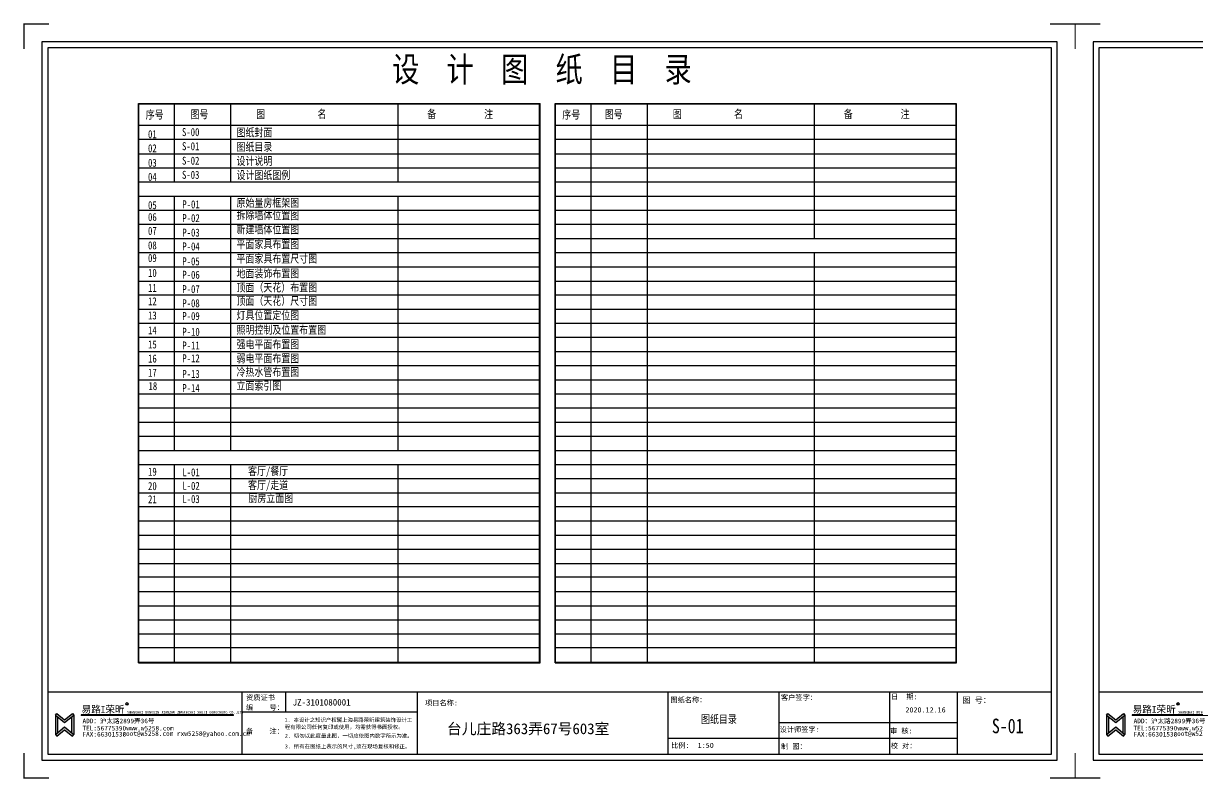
# Model space of a CAD drawing. Header units: millimetres. Extents: x -58733 to 427521, y -235734 to 553534.
# Drawn here: x 3698 to 31874, y -216410 to -198292 of the extents above; entities that cross this region are included whole.
import ezdxf

# ---------------------------------------------------------------- set-up
doc = ezdxf.new("R2010")
doc.units = ezdxf.units.MM
for name, color, linetype in [('4平-文字', 7, 'Continuous'), ('图框', 251, 'Continuous'), ('目录文字', 8, 'Continuous')]:
    doc.layers.add(name, color=color, linetype=linetype)
doc.styles.add('-仿宋_GB2312', font='simsun.ttc', dxfattribs={"width": 0.8})
doc.styles.get("Standard").update_dxf_attribs({"font": 'simsun.ttc'})
doc.styles.add('YQ_DIM', font='SUPEROS.SHX', dxfattribs={"width": 0.8, "bigfont": 'HZDX.SHX'})
doc.styles.add('宋体', font='simsun.ttc', dxfattribs={"height": 120})
doc.styles.add('英文', font='simhei.ttf')
doc.styles.add('黑体', font='simhei.ttf')

# ---------------------------------------------------------------- blocks, each defined once
blk = doc.blocks.new('框架')
h = blk.add_hatch(color=8)
edge = h.paths.add_edge_path()
edge.add_ellipse((68085, -150610), major_axis=(-0.2, 29.4), ratio=1, start_angle=269.6878, end_angle=449.6878)
edge.add_ellipse((68085, -150610), major_axis=(-0.2, 29.4), ratio=1, start_angle=89.5622, end_angle=269.5622)
edge = h.paths.add_edge_path(flags=16)
edge.add_ellipse((68085, -150610), major_axis=(0, 24.9), ratio=1, start_angle=269.966, end_angle=449.966)
edge.add_ellipse((68085, -150610), major_axis=(0, 24.9), ratio=1, start_angle=89.8872, end_angle=269.8872)
h = blk.add_hatch(color=8)
h.paths.add_polyline_path([(66589, -151059), (66810, -150878), (66777, -150837), (66589, -150991), (66401, -150837), (66367, -150878)])
h.paths.add_polyline_path([(66589, -151233), (66777, -151386), (66810, -151345), (66589, -151164), (66367, -151345), (66401, -151386)])
h = blk.add_hatch(color=8)
h.paths.add_polyline_path([(66420, -150921), (66367, -150878), (66367, -151345), (66420, -151302)])
h.paths.add_polyline_path([(66810, -150878), (66757, -150921), (66757, -151302), (66810, -151345)])
blk.add_hatch(color=8).paths.add_polyline_path([(66986, -150870), (66986, -150888), (70639, -150888), (70639, -150870)])
at = {"layer": '目录文字'}
h = blk.add_hatch(color=8, dxfattribs=at)
edge = h.paths.add_edge_path()
edge.add_ellipse((68085, -150610), major_axis=(-0.2, 29.4), ratio=1, start_angle=89.5622, end_angle=269.5622)
edge.add_ellipse((68085, -150610), major_axis=(-0.2, 29.4), ratio=1, start_angle=269.6621, end_angle=449.6621)
edge = h.paths.add_edge_path(flags=16)
edge.add_ellipse((68085, -150610), major_axis=(0, 24.9), ratio=1, start_angle=90.0288, end_angle=270.0288, ccw=False)
edge.add_ellipse((68085, -150610), major_axis=(0, 24.9), ratio=1, start_angle=-89.8872, end_angle=90.1128, ccw=False)
h.paths.add_polyline_path([(68065, -150576), (68109, -150576), (68109, -150643), (68065, -150643)], flags=9)
at = {"color": 8}
for p, q in [((81068, -150318), (81068, -151818)), ((66367, -150878), (66401, -150837)), ((66367, -150878), (66367, -151345)), ((66367, -150878), (66589, -151059)), ((66401, -150837), (66589, -150991)), ((66420, -150921), (66420, -151302)), ((66589, -150991), (66777, -150837)), ((66589, -151059), (66810, -150878)), ((66757, -150921), (66757, -151302)), ((66777, -150837), (66810, -150878)), ((66810, -150878), (66810, -151345)), ((70639, -150870), (66986, -150870)), ((70639, -150888), (66986, -150888)), ((70639, -150888), (70639, -150870)), ((66367, -151345), (66589, -151164)), ((66401, -151386), (66589, -151233)), ((66589, -151164), (66810, -151345)), ((66589, -151233), (66777, -151386)), ((66367, -151345), (66401, -151386)), ((66777, -151386), (66810, -151345))]:
    blk.add_line(p, q, dxfattribs=at)
blk.add_ellipse((68085, -150610, 0), major_axis=(0.1, 29.4), ratio=1, start_param=1.575118209033049, end_param=7.858303516212636, dxfattribs=at)
at = {"layer": '图框', "color": 0}
for p, q in [((66046, -134726), (66046, -151958)), ((90414, -134726), (66046, -134726)), ((90414, -151958), (90414, -134726)), ((66046, -151958), (90414, -151958))]:
    blk.add_line(p, q, dxfattribs=at)
at = {"layer": '图框', "color": 8}
for p, q in [((90274, -134866), (66185, -134866)), ((66185, -134866), (66185, -151818)), ((90274, -134866), (66185, -134866)), ((66185, -134866), (66185, -150318)), ((90274, -151818), (90274, -134866)), ((90274, -150318), (90274, -134866)), ((66185, -150318), (90274, -150318)), ((66185, -150318), (90274, -150318)), ((70841, -150318), (70841, -151818)), ((71887, -150318), (71887, -150810)), ((75051, -150318), (75051, -151818)), ((81068, -150318), (81068, -151818)), ((83736, -151818), (83736, -150318)), ((86386, -150318), (86386, -151818)), ((88020, -151818), (88020, -150318)), ((75051, -150810), (70841, -150810)), ((86386, -151068), (83736, -151068)), ((88020, -151068), (86386, -151068)), ((83736, -151443), (81068, -151443)), ((86386, -151443), (83736, -151443)), ((88020, -151443), (86386, -151443)), ((66185, -151818), (90274, -151818))]:
    blk.add_line(p, q, dxfattribs=at)
at = {"layer": '图框', "color": 0, "const_width": 28.3}
for points in [[(66217, -134297), (65617, -134297), (65617, -134898)], [(90242, -134297), (90843, -134297), (90843, -134898)], [(66217, -152387), (65617, -152387), (65617, -151786)], [(90242, -152387), (90843, -152387), (90843, -151786)]]:
    blk.add_lwpolyline(points, dxfattribs=at)
at = {"layer": '目录文字', "color": 8}
blk.add_line((66986, -150870), (66986, -150888), dxfattribs=at)
blk.add_ellipse((68085, -150610, 0), major_axis=(0.4, 24.9), ratio=1, start_param=1.571448490114663, end_param=7.85463379729425, dxfattribs=at)
for s, height, style, width, p in [('资质证书', 123.8, '宋体', 0.999898, (70945, -150520)), ('图纸名称：', 123.3, '黑体', 0.999898, (81129, -150575)), ('客户签字：', 123.8, '宋体', 0.999898, (83781, -150519)), ('日  期:', 123.8, '宋体', 0.999898, (86424, -150497)), ('图 号：', 139.1, '宋体', 0.999898, (88137, -150589)), ('易路I荣昕', 164.1, '黑体', 0.999898, (66997, -150823)), ('R', 44.9, 'YQ_DIM', 0.8, (68074, -150632, 0)), ('编    号：', 123.8, '宋体', 0.999898, (70945, -150756)), ('项目名称:', 123.3, '黑体', 0.999898, (75242, -150647)), ('2020.12.16', 123.3, '黑体', 0.999898, (86770, -150815)), ('ADD：沪太路2899弄36号', 111.72, '英文', 0.999898, (67020, -151075)), ('SHANGHAI RONGXIN JIANZHU ZHUANGSHI SHEJI GONGCHENG CO.,LTD', 61.54, '英文', 0.999898, (68089, -150841)), ('1. 本设计之知识产权属上海易路荣昕建筑装饰设计工', 92.51, '黑体', 0.999898, (71867, -151039)), ('TEL:56775390', 111.72, '英文', 0.999898, (67017, -151248)), ('FAX:66301538', 111.72, '英文', 0.999898, (67018, -151394)), ('root@w5258.com rxw5258@yahoo.com.cn', 111.72, '英文', 0.999898, (67976, -151377)), ('www.w5258.com', 111.72, '英文', 0.999898, (68071, -151248)), ('备    注：', 123.8, '宋体', 0.999898, (70945, -151327)), ('程有限公司任何复印或使用，均需获得书面授权。', 92.51, '黑体', 0.999898, (71874, -151211)), ('设计师签字:', 123.8, '宋体', 0.999898, (83748, -151286)), ('审 核:', 123.8, '宋体', 0.999898, (86401, -151317)), ('3. 所有在图纸上表示的尺寸,须在现场复核和修正。', 92.51, '黑体', 0.999898, (71876, -151677)), ('2. 切勿以此度量此图，一切应依图内数字所示为准。', 92.51, '黑体', 0.999898, (71876, -151422)), ('比例:  1:50', 123.8, '宋体', 0.999898, (81145, -151667)), ('制 图：', 123.8, '宋体', 0.999898, (83783, -151690)), ('校 对：', 123.8, '宋体', 0.999898, (86417, -151677))]:
    blk.add_text(s, height=height, dxfattribs=dict(at, style=style, width=width)).set_placement(p)
at = {"layer": '目录文字', "width": 1}
blk.add_text('JZ-3101080001', height=157.18, dxfattribs=at).set_placement((72063, -150650))
at = {"layer": '目录文字', "color": 8, "style": '黑体'}
blk.add_text('台儿庄路363弄67号603室', height=260.07, dxfattribs=at).set_placement((75765, -151336))
at = {"layer": '目录文字', "insert": (88843, -150964), "char_height": 350, "attachment_point": 1, "style": '-仿宋_GB2312'}
blk.add_mtext('{\\fNSimSun|b0|i0|c134|p49;S-01}', dxfattribs=at)

msp = doc.modelspace()

# ---------------------------------------------------------------- linework, layer by layer
at = {"layer": '目录文字'}
for p, q in [((6456.1, -213633.1), (6456.1, -200210.6)), ((6460.7, -200210.6), (16096.6, -200210.6)), ((6469.1, -213620.1), (6469.1, -200223.5)), ((6473.6, -200223.5), (16083.7, -200223.5)), ((7321.3, -202094.6), (7321.3, -200223.5)), ((8674.1, -202094.6), (8674.1, -200223.5)), ((12689, -202094.6), (12689, -200223.5)), ((16083.7, -213620.1), (16083.7, -200223.5)), ((16096.6, -213633.1), (16096.6, -200210.6)), ((16456.5, -200210.6), (26084.5, -200210.6)), ((16456.5, -213633.1), (16456.5, -200210.6)), ((16469.4, -213620.1), (16469.4, -200223.5)), ((16469.4, -200223.5), (26079.4, -200223.5)), ((17321.6, -213620.1), (17321.6, -200223.5)), ((18674.5, -213620.1), (18674.5, -200223.5)), ((22684.8, -203450.5), (22684.8, -200223.5)), ((26079.4, -213620.1), (26079.4, -200223.5)), ((26092.4, -213633.1), (26092.4, -200210.6)), ((6473.6, -200730.6), (16083.7, -200730.6)), ((16469.4, -200730.6), (26079.4, -200730.6)), ((6473.6, -201069.6), (16083.7, -201069.6)), ((16469.4, -201069.6), (26079.4, -201069.6)), ((6473.6, -201416.6), (16083.7, -201416.6)), ((16469.4, -201416.6), (26079.4, -201416.6)), ((6473.6, -201755.6), (16083.7, -201755.6)), ((16469.4, -201755.6), (26079.4, -201755.6)), ((6473.6, -202094.6), (16083.7, -202094.6)), ((16469.4, -202094.6), (26079.4, -202094.6)), ((6473.6, -202433.6), (16084.8, -202433.6)), ((7321.3, -208535.3), (7321.3, -202433.6)), ((8674.1, -208535.3), (8674.1, -202433.6)), ((12689, -208535.3), (12689, -202433.6)), ((16469.4, -202433.6), (26080.6, -202433.6)), ((6473.6, -202772.5), (16083.7, -202772.5)), ((16469.4, -202772.5), (26079.4, -202772.5)), ((6473.6, -203111.5), (16083.7, -203111.5)), ((16469.4, -203111.5), (26079.4, -203111.5)), ((6473.6, -203450.5), (16083.7, -203450.5)), ((16469.4, -203450.5), (26079.4, -203450.5)), ((6473.6, -203789.5), (16083.7, -203789.5)), ((16469.4, -203789.5), (26079.4, -203789.5)), ((22684.8, -213620.1), (22684.8, -203789.5)), ((6473.6, -204128.5), (16083.7, -204128.5)), ((16469.4, -204128.5), (26079.4, -204128.5)), ((6473.6, -204479.3), (16083.7, -204479.3)), ((16469.4, -204479.3), (26079.4, -204479.3)), ((6473.6, -204806.5), (16083.7, -204806.5)), ((16469.4, -204806.5), (26079.4, -204806.5)), ((6473.6, -205145.5), (16083.7, -205145.5)), ((16469.4, -205145.5), (26079.4, -205145.5)), ((6473.6, -205484.4), (16083.7, -205484.4)), ((16469.4, -205484.4), (26079.4, -205484.4)), ((6473.6, -205823.4), (16083.7, -205823.4)), ((16469.4, -205823.4), (26079.4, -205823.4)), ((6473.6, -206162.4), (16083.7, -206162.4)), ((16469.4, -206162.4), (26079.4, -206162.4)), ((6473.6, -206501.4), (16083.7, -206501.4)), ((16469.4, -206501.4), (26079.4, -206501.4)), ((6473.6, -206840.4), (16083.7, -206840.4)), ((16469.4, -206840.4), (26079.4, -206840.4)), ((6473.6, -207179.4), (16083.7, -207179.4)), ((16469.4, -207179.4), (26079.4, -207179.4)), ((6473.6, -207518.4), (16083.7, -207518.4)), ((16469.4, -207518.4), (26079.4, -207518.4)), ((6473.6, -207857.3), (16083.7, -207857.3)), ((16469.4, -207857.3), (26079.4, -207857.3)), ((6473.6, -208196.3), (16083.7, -208196.3)), ((16469.4, -208196.3), (26079.4, -208196.3)), ((6473.6, -208535.3), (16083.7, -208535.3)), ((16469.4, -208535.3), (26079.4, -208535.3)), ((6473.6, -208874.3), (16083.7, -208874.3)), ((7321.3, -209213.3), (7321.3, -208874.3)), ((8674.1, -209213.3), (8674.1, -208874.3)), ((12689, -209213.3), (12689, -208874.3)), ((16469.4, -208874.3), (26079.4, -208874.3)), ((6473.6, -209213.3), (16083.7, -209213.3)), ((7321.3, -213620.1), (7321.3, -209213.3)), ((8674.1, -213620.1), (8674.1, -209213.3)), ((12689, -213620.1), (12689, -209213.3)), ((16469.4, -209213.3), (26079.4, -209213.3)), ((6473.6, -209552.3), (16083.7, -209552.3)), ((16469.4, -209552.3), (26079.4, -209552.3)), ((6473.6, -209879.5), (16083.7, -209879.5)), ((16469.4, -209879.5), (26079.4, -209879.5)), ((6473.6, -210230.3), (16083.7, -210230.3)), ((16469.4, -210230.3), (26079.4, -210230.3)), ((6473.6, -210569.2), (16083.7, -210569.2)), ((16469.4, -210569.2), (26079.4, -210569.2)), ((6473.6, -210908.2), (16083.7, -210908.2)), ((8674.1, -211247.2), (8674.1, -210908.2)), ((16469.4, -210908.2), (26079.4, -210908.2)), ((6473.6, -211247.2), (16083.7, -211247.2)), ((16469.4, -211247.2), (26079.4, -211247.2)), ((6473.6, -211574.4), (16083.7, -211574.4)), ((16469.4, -211574.4), (26079.4, -211574.4)), ((6473.6, -211925.2), (16083.7, -211925.2)), ((16469.4, -211925.2), (26079.4, -211925.2)), ((6473.6, -212264.2), (16083.7, -212264.2)), ((16469.4, -212264.2), (26079.4, -212264.2)), ((6473.6, -212603.2), (16083.7, -212603.2)), ((16469.4, -212603.2), (26079.4, -212603.2)), ((6473.6, -212942.1), (16083.7, -212942.1)), ((16469.4, -212942.1), (26079.4, -212942.1)), ((6460.7, -213269.3), (16083.7, -213269.3)), ((16469.4, -213269.3), (26079.4, -213269.3)), ((6460.7, -213633.1), (16096.6, -213633.1)), ((6473.6, -213620.1), (16083.7, -213620.1)), ((16456.5, -213633.1), (26092.4, -213633.1)), ((16469.4, -213620.1), (26079.4, -213620.1))]:
    msp.add_line(p, q, dxfattribs=at)

# ---------------------------------------------------------------- block references
at = {"layer": '4平-文字', "color": 121}
for p in [(-61904.2, -64009.5), (-36678.4, -64009.5)]:
    msp.add_blockref('框架', p, dxfattribs=at)

# ---------------------------------------------------------------- texts
at = {"layer": '目录文字', "style": '-仿宋_GB2312', "width": 0.8}
for s, p in [('序号', (6632.7, -200577.2)), ('图号', (7706.2, -200568.3)), ('图            名', (9284.8, -200562.7)), ('备           注', (13388.9, -200562.7)), ('序号', (16628.5, -200577.2)), ('图号', (17649.1, -200568.3)), ('图            名', (19280.5, -200562.7)), ('备           注', (23384.7, -200562.7)), ('图纸封面', (8810.4, -201002.6)), ('图纸目录', (8810.4, -201349.6)), ('设计说明', (8810.4, -201688.6)), ('设计图纸图例 ', (8810.4, -202027.6)), ('原始量房框架图', (8810.4, -202693.7)), ('拆除墙体位置图', (8810.4, -202990.9)), ('新建墙体位置图', (8810.4, -203329.9)), ('平面家具布置图', (8810.4, -203687.1)), ('平面家具布置尺寸图', (8810.4, -204031.9)), ('地面装饰布置图', (8810.4, -204389.4)), ('顶面（天花）布置图', (8810.4, -204725.2)), ('顶面（天花）尺寸图', (8810.4, -205047.1)), ('灯具位置定位图', (8810.4, -205392)), ('照明控制及位置布置图', (8810.4, -205739.9)), ('强电平面布置图', (8810.4, -206087.1)), ('弱电平面布置图', (8810.4, -206426.1)), ('冷热水管布置图', (8810.4, -206752.2)), ('立面索引图', (8810.4, -207081)), ('图纸目录', (19958.6, -215083.9))]:
    msp.add_text(s, height=192, dxfattribs=at).set_placement(p)
at = {"layer": '目录文字', "attachment_point": 1, "style": '-仿宋_GB2312'}
for s, insert, char_height, width in [('设  计  图  纸  目  录', (12543.3, -199092), 600, 11158.586), ('客厅/餐厅', (9087.3, -208935.2), 192, 1619.27), ('客厅/走道', (9087.3, -209274.2), 192, 1619.27), ('厨房立面图', (9096.8, -209588.1), 192, 1619.27)]:
    msp.add_mtext(s, dxfattribs=dict(at, insert=insert, char_height=char_height, width=width))
at = {"layer": '目录文字', "char_height": 192, "attachment_point": 1, "style": '-仿宋_GB2312'}
for s, insert in [('{\\fNSimSun|b0|i0|c134|p49;01}', (6687.2, -200852.5)), ('{\\fNSimSun|b0|i0|c134|p49;S-00}', (7502.4, -200802.3)), ('{\\fNSimSun|b0|i0|c134|p49;S-01}', (7502.4, -201141.3)), ('{\\fNSimSun|b0|i0|c134|p49;02}', (6687.2, -201191.5)), ('{\\fNSimSun|b0|i0|c134|p49;03}', (6687.2, -201538.5)), ('{\\fNSimSun|b0|i0|c134|p49;S-02}', (7502.4, -201488.3)), ('{\\fNSimSun|b0|i0|c134|p49;04}', (6687.2, -201877.5)), ('{\\fNSimSun|b0|i0|c134|p49;S-03}', (7502.4, -201827.3)), ('{\\fNSimSun|b0|i0|c134|p49;05}', (6687.2, -202555.4)), ('{\\fNSimSun|b0|i0|c134|p49;P-01}', (7510, -202535.9)), ('{\\fNSimSun|b0|i0|c134|p49;06}', (6687.2, -202841.6)), ('{\\fNSimSun|b0|i0|c134|p49;P-02}', (7510, -202867.4)), ('{\\fNSimSun|b0|i0|c134|p49;07}', (6687.2, -203173.1)), ('{\\fNSimSun|b0|i0|c134|p49;P-03}', (7510, -203213.8)), ('{\\fNSimSun|b0|i0|c134|p49;08}', (6687.2, -203519.6)), ('{\\fNSimSun|b0|i0|c134|p49;P-04}', (7510, -203546.2)), ('{\\fNSimSun|b0|i0|c134|p49;09}', (6687.2, -203824.2)), ('{\\fNSimSun|b0|i0|c134|p49;P-05}', (7510, -203903.6)), ('{\\fNSimSun|b0|i0|c134|p49;10}', (6687.2, -204181.6)), ('{\\fNSimSun|b0|i0|c134|p49;P-06}', (7510, -204226.1)), ('{\\fNSimSun|b0|i0|c134|p49;11}', (6687.2, -204541.5)), ('{\\fNSimSun|b0|i0|c134|p49;P-07}', (7510, -204571.2)), ('{\\fNSimSun|b0|i0|c134|p49;12}', (6687.2, -204863.4)), ('{\\fNSimSun|b0|i0|c134|p49;P-08}', (7510, -204908.8)), ('{\\fNSimSun|b0|i0|c134|p49;13}', (6687.2, -205201)), ('{\\fNSimSun|b0|i0|c134|p49;P-09}', (7510, -205218)), ('{\\fNSimSun|b0|i0|c134|p49;14}', (6687.2, -205558.5)), ('{\\fNSimSun|b0|i0|c134|p49;P-10}', (7510, -205595.5)), ('{\\fNSimSun|b0|i0|c134|p49;15}', (6687.2, -205897.5)), ('{\\fNSimSun|b0|i0|c134|p49;P-11}', (7510, -205923)), ('{\\fNSimSun|b0|i0|c134|p49;16}', (6687.2, -206236.5)), ('{\\fNSimSun|b0|i0|c134|p49;P-12}', (7510, -206231.1)), ('{\\fNSimSun|b0|i0|c134|p49;17}', (6687.2, -206575.5)), ('{\\fNSimSun|b0|i0|c134|p49;P-13}', (7510, -206605)), ('{\\fNSimSun|b0|i0|c134|p49;18}', (6698.7, -206896.9)), ('{\\fNSimSun|b0|i0|c134|p49;P-14}', (7510, -206944)), ('{\\fNSimSun|b0|i0|c134|p49;19}', (6687.2, -208952)), ('{\\fNSimSun|b0|i0|c134|p49;L-01}', (7510, -208966.3)), ('{\\fNSimSun|b0|i0|c134|p49;20}', (6687.2, -209296.9)), ('{\\fNSimSun|b0|i0|c134|p49;L-02}', (7510, -209291)), ('{\\fNSimSun|b0|i0|c134|p49;21}', (6687.2, -209614.1)), ('{\\fNSimSun|b0|i0|c134|p49;L-03}', (7510, -209608.2))]:
    msp.add_mtext(s, dxfattribs=dict(at, insert=insert))

doc.saveas('drawing.dxf')
